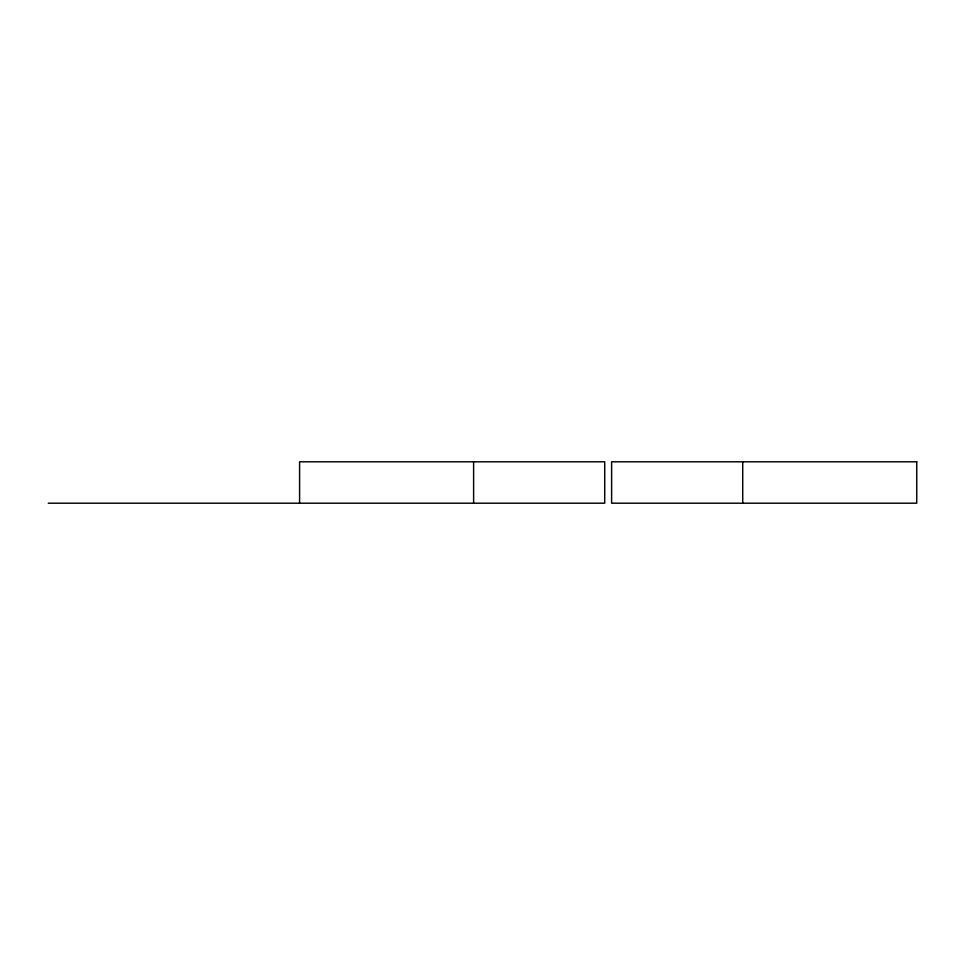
<?xml version="1.0" encoding="UTF-8"?>
<svg xmlns="http://www.w3.org/2000/svg" width="965" height="965" viewBox="0 0 965 965"><rect width="100%" height="100%" fill="white"/><g stroke="black" fill="none" stroke-linecap="round" stroke-linejoin="round"><path stroke-width="1.45" d="M48.25 503.199L604.717 503.199L604.717 461.801L299.584 461.801L299.584 503.199M742.724 461.801L742.724 503.199M473.61 461.801L473.61 503.199M916.75 461.801L611.617 461.801L611.617 503.199L916.75 503.199L916.75 461.801"/></g></svg>
